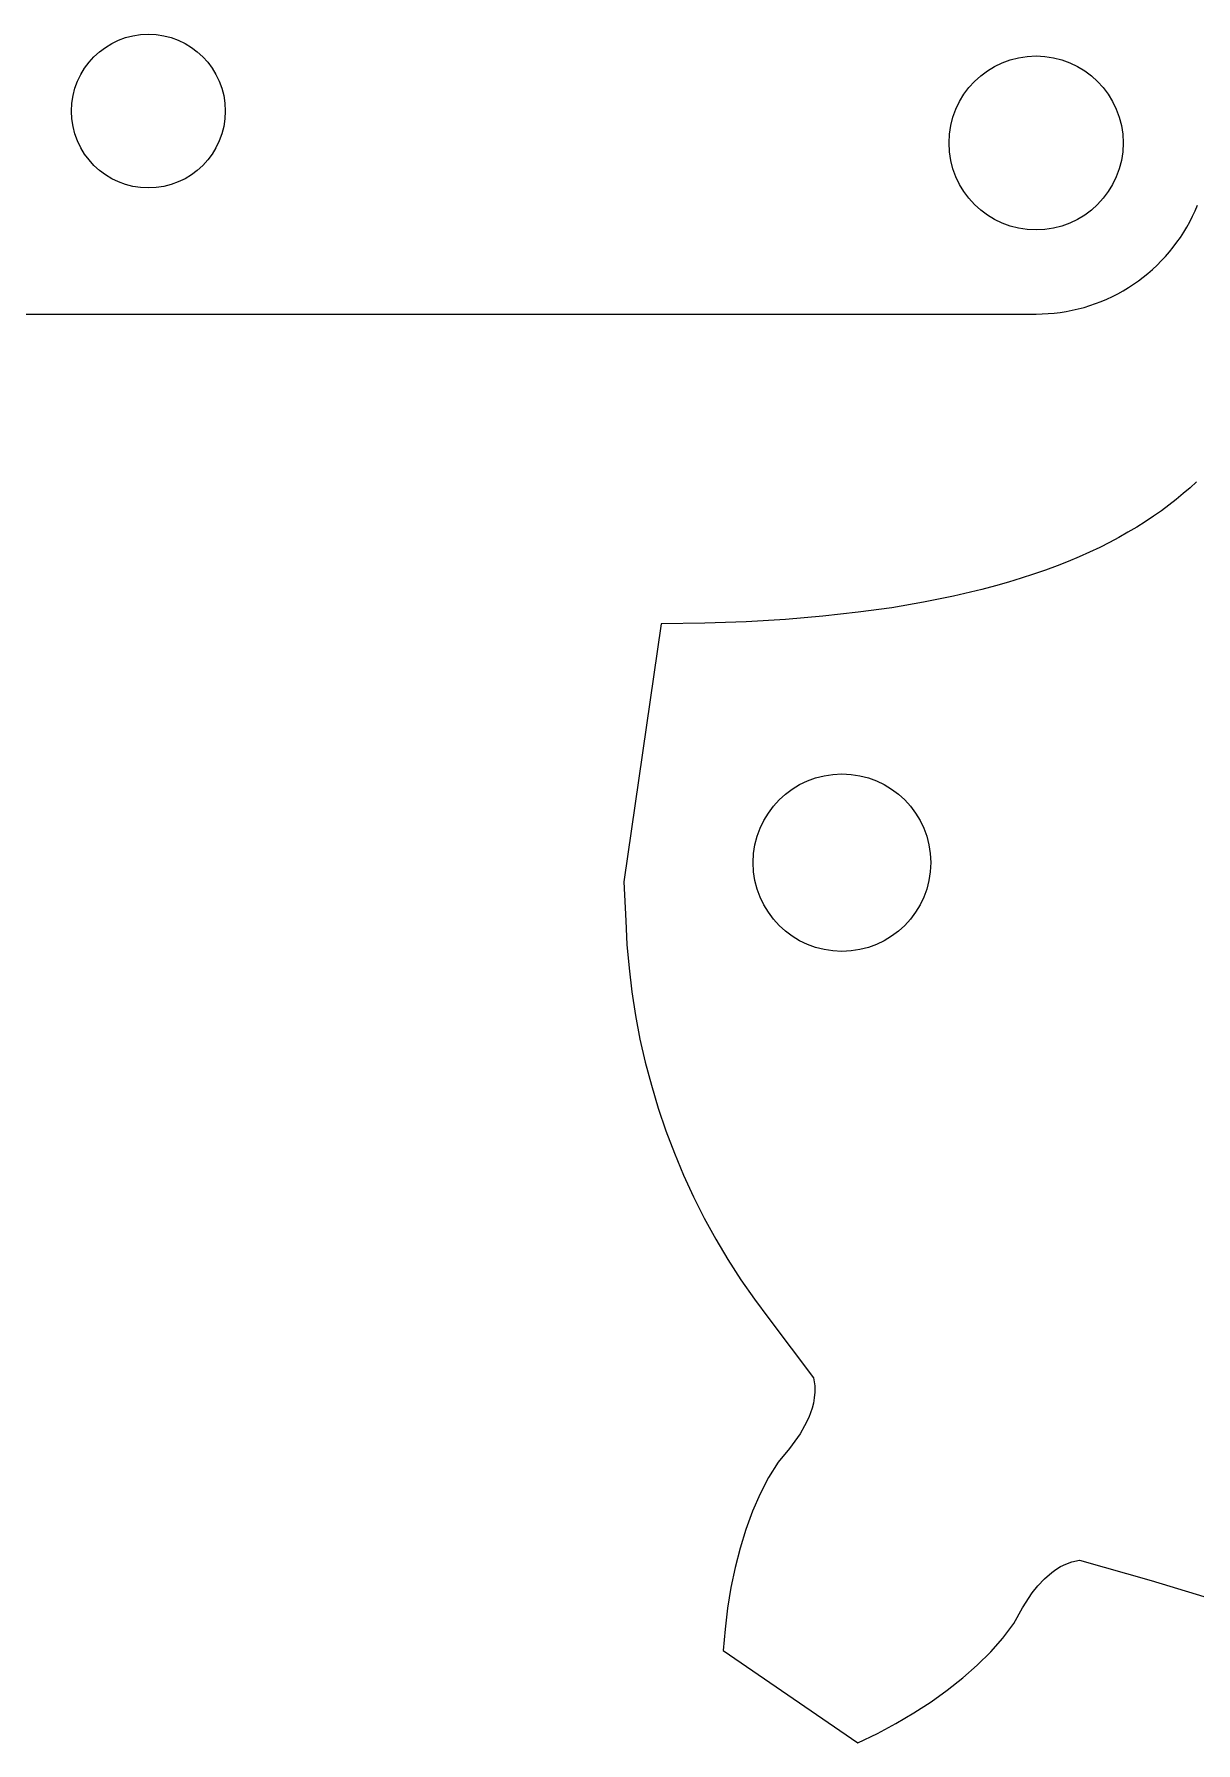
# Model space of a CAD drawing. Extents: x -24 to 6, y -20.7 to -0.7.
# Drawn here: x -12.958 to -10.956, y -17.162 to -14.217 of the extents above; entities that cross this region are included whole.
import ezdxf

# ---------------------------------------------------------------- set-up
doc = ezdxf.new("R2010")
doc.units = 0
doc.layers.add('LAYER_1', color=7, linetype='CONTINUOUS')

msp = doc.modelspace()

# ---------------------------------------------------------------- linework, layer by layer
at = {"layer": 'LAYER_1', "color": 250}
for p, q in [((-10.9575, -14.5214), (-10.9535, -14.5118)), ((-10.9718, -14.5494), (-10.9667, -14.5403)), ((-10.9667, -14.5403), (-10.962, -14.5309)), ((-10.962, -14.5309), (-10.9575, -14.5214)), ((-10.9952, -14.5841), (-10.9889, -14.5757)), ((-10.9889, -14.5757), (-10.9829, -14.5672)), ((-10.9829, -14.5672), (-10.9772, -14.5584)), ((-10.9772, -14.5584), (-10.9718, -14.5494)), ((-11.0232, -14.6152), (-11.0158, -14.6078)), ((-11.0158, -14.6078), (-11.0087, -14.6001)), ((-11.0087, -14.6001), (-11.0018, -14.5922)), ((-11.0018, -14.5922), (-10.9952, -14.5841)), ((-11.0553, -14.6421), (-11.0469, -14.6358)), ((-11.0469, -14.6358), (-11.0388, -14.6292)), ((-11.0388, -14.6292), (-11.0309, -14.6224)), ((-11.0309, -14.6224), (-11.0232, -14.6152)), ((-11.1001, -14.669), (-11.0908, -14.6643)), ((-11.0908, -14.6643), (-11.0816, -14.6592)), ((-11.0816, -14.6592), (-11.0726, -14.6538)), ((-11.0726, -14.6538), (-11.0639, -14.6481)), ((-11.0639, -14.6481), (-11.0553, -14.6421)), ((-11.2003, -14.6978), (-11.1899, -14.6965)), ((-11.1899, -14.6965), (-11.1795, -14.6949)), ((-11.1795, -14.6949), (-11.1692, -14.6929)), ((-11.1692, -14.6929), (-11.159, -14.6905)), ((-11.159, -14.6905), (-11.1489, -14.6878)), ((-11.1489, -14.6878), (-11.1389, -14.6847)), ((-11.1389, -14.6847), (-11.129, -14.6813)), ((-11.129, -14.6813), (-11.1192, -14.6776)), ((-11.1192, -14.6776), (-11.1096, -14.6735)), ((-11.1096, -14.6735), (-11.1001, -14.669)), ((-14.2345, -14.6994), (-11.2316, -14.6994)), ((-11.2316, -14.6994), (-11.2211, -14.6992)), ((-11.2211, -14.6992), (-11.2107, -14.6987)), ((-11.2107, -14.6987), (-11.2003, -14.6978)), ((-10.955, -14.9886), (-10.9662, -14.9988)), ((-10.99, -15.0189), (-11.0026, -15.0287)), ((-10.9779, -15.0089), (-10.99, -15.0189)), ((-10.9662, -14.9988), (-10.9779, -15.0089)), ((-11.0293, -15.0479), (-11.0434, -15.0573)), ((-11.0157, -15.0384), (-11.0293, -15.0479)), ((-11.0026, -15.0287), (-11.0157, -15.0384)), ((-11.0732, -15.0755), (-11.0889, -15.0843)), ((-11.058, -15.0665), (-11.0732, -15.0755)), ((-11.0434, -15.0573), (-11.058, -15.0665)), ((-11.122, -15.1015), (-11.1395, -15.1098)), ((-11.1052, -15.093), (-11.122, -15.1015)), ((-11.0889, -15.0843), (-11.1052, -15.093)), ((-11.1955, -15.1333), (-11.2154, -15.1407)), ((-11.1762, -15.1257), (-11.1955, -15.1333)), ((-11.1575, -15.1178), (-11.1762, -15.1257)), ((-11.1395, -15.1098), (-11.1575, -15.1178)), ((-11.2791, -15.1616), (-11.3017, -15.168)), ((-11.2572, -15.1549), (-11.2791, -15.1616)), ((-11.236, -15.1479), (-11.2572, -15.1549)), ((-11.2154, -15.1407), (-11.236, -15.1479)), ((-11.4254, -15.1962), (-11.4801, -15.2055)), ((-11.3737, -15.1858), (-11.4254, -15.1962)), ((-11.325, -15.1742), (-11.3737, -15.1858)), ((-11.3017, -15.168), (-11.325, -15.1742)), ((-11.6635, -15.2257), (-11.7314, -15.2297)), ((-11.5991, -15.2202), (-11.6635, -15.2257)), ((-11.538, -15.2135), (-11.5991, -15.2202)), ((-11.4801, -15.2055), (-11.538, -15.2135)), ((-11.8779, -15.2333), (-11.9423, -15.6778)), ((-11.8028, -15.2323), (-11.8779, -15.2333)), ((-11.7314, -15.2297), (-11.8028, -15.2323)), ((-11.9423, -15.6778), (-11.9388, -15.745)), ((-11.9388, -15.745), (-11.9367, -15.7861)), ((-11.9367, -15.7861), (-11.9332, -15.827)), ((-11.9332, -15.827), (-11.9283, -15.8679)), ((-11.9283, -15.8679), (-11.922, -15.9085)), ((-11.922, -15.9085), (-11.9143, -15.949)), ((-11.9143, -15.949), (-11.9052, -15.9891)), ((-11.9052, -15.9891), (-11.8947, -16.0288)), ((-11.8947, -16.0288), (-11.8828, -16.0682)), ((-11.8828, -16.0682), (-11.8696, -16.1072)), ((-11.8696, -16.1072), (-11.855, -16.1457)), ((-11.855, -16.1457), (-11.8391, -16.1836)), ((-11.8391, -16.1836), (-11.8219, -16.221)), ((-11.8219, -16.221), (-11.8034, -16.2577)), ((-11.8034, -16.2577), (-11.7836, -16.2938)), ((-11.7836, -16.2938), (-11.7626, -16.3292)), ((-11.7626, -16.3292), (-11.7404, -16.3638)), ((-11.7404, -16.3638), (-11.717, -16.3976)), ((-11.717, -16.3976), (-11.6924, -16.4306)), ((-11.6924, -16.4306), (-11.6152, -16.5331)), ((-11.6152, -16.5331), (-11.613, -16.5465)), ((-11.613, -16.5465), (-11.6129, -16.5577)), ((-11.6155, -16.5768), (-11.6178, -16.5854)), ((-11.6138, -16.5676), (-11.6155, -16.5768)), ((-11.6129, -16.5577), (-11.6138, -16.5676)), ((-11.6235, -16.6013), (-11.6305, -16.616)), ((-11.6178, -16.5854), (-11.6235, -16.6013)), ((-11.6384, -16.6297), (-11.6564, -16.6548)), ((-11.6305, -16.616), (-11.6384, -16.6297)), ((-11.6564, -16.6548), (-11.676, -16.6784)), ((-11.676, -16.6784), (-11.6928, -16.7048)), ((-11.6928, -16.7048), (-11.7074, -16.7331)), ((-11.7074, -16.7331), (-11.7204, -16.763)), ((-11.7204, -16.763), (-11.7318, -16.7942)), ((-11.7318, -16.7942), (-11.7417, -16.8266)), ((-11.7417, -16.8266), (-11.7503, -16.86)), ((-11.7503, -16.86), (-11.7575, -16.8944)), ((-11.2173, -16.8796), (-11.2045, -16.8685)), ((-11.2045, -16.8685), (-11.1973, -16.8633)), ((-11.1973, -16.8633), (-11.1893, -16.8584)), ((-11.1893, -16.8584), (-11.1804, -16.8539)), ((-11.1804, -16.8539), (-11.1699, -16.85)), ((-11.1699, -16.85), (-11.1567, -16.8472)), ((-11.1567, -16.8472), (-11.0332, -16.8822)), ((-11.7575, -16.8944), (-11.7633, -16.9298)), ((-11.2552, -16.9296), (-11.2383, -16.9037)), ((-11.2383, -16.9037), (-11.2284, -16.8914)), ((-11.2284, -16.8914), (-11.2173, -16.8796)), ((-11.0332, -16.8822), (-10.9105, -16.9197)), ((-11.7633, -16.9298), (-11.7677, -16.966)), ((-11.2702, -16.9564), (-11.2552, -16.9296)), ((-11.2887, -16.9816), (-11.2702, -16.9564)), ((-11.7677, -16.966), (-11.7709, -17.003)), ((-11.3098, -17.0055), (-11.2887, -16.9816)), ((-11.7709, -17.003), (-11.5386, -17.1621)), ((-11.333, -17.0284), (-11.3098, -17.0055)), ((-11.3846, -17.0712), (-11.358, -17.0503)), ((-11.358, -17.0503), (-11.333, -17.0284)), ((-11.4127, -17.0913), (-11.3846, -17.0712)), ((-11.4731, -17.1286), (-11.4422, -17.1104)), ((-11.4422, -17.1104), (-11.4127, -17.0913)), ((-11.5052, -17.1458), (-11.4731, -17.1286)), ((-11.5386, -17.1621), (-11.5052, -17.1458))]:
    msp.add_line(p, q, dxfattribs=at)
for centre, radius in [((-12.7616, -14.3495), 0.1325), ((-11.2316, -14.4044), 0.15), ((-11.5662, -15.645), 0.153)]:
    msp.add_circle(centre, radius, dxfattribs=at)

doc.saveas('drawing.dxf')
